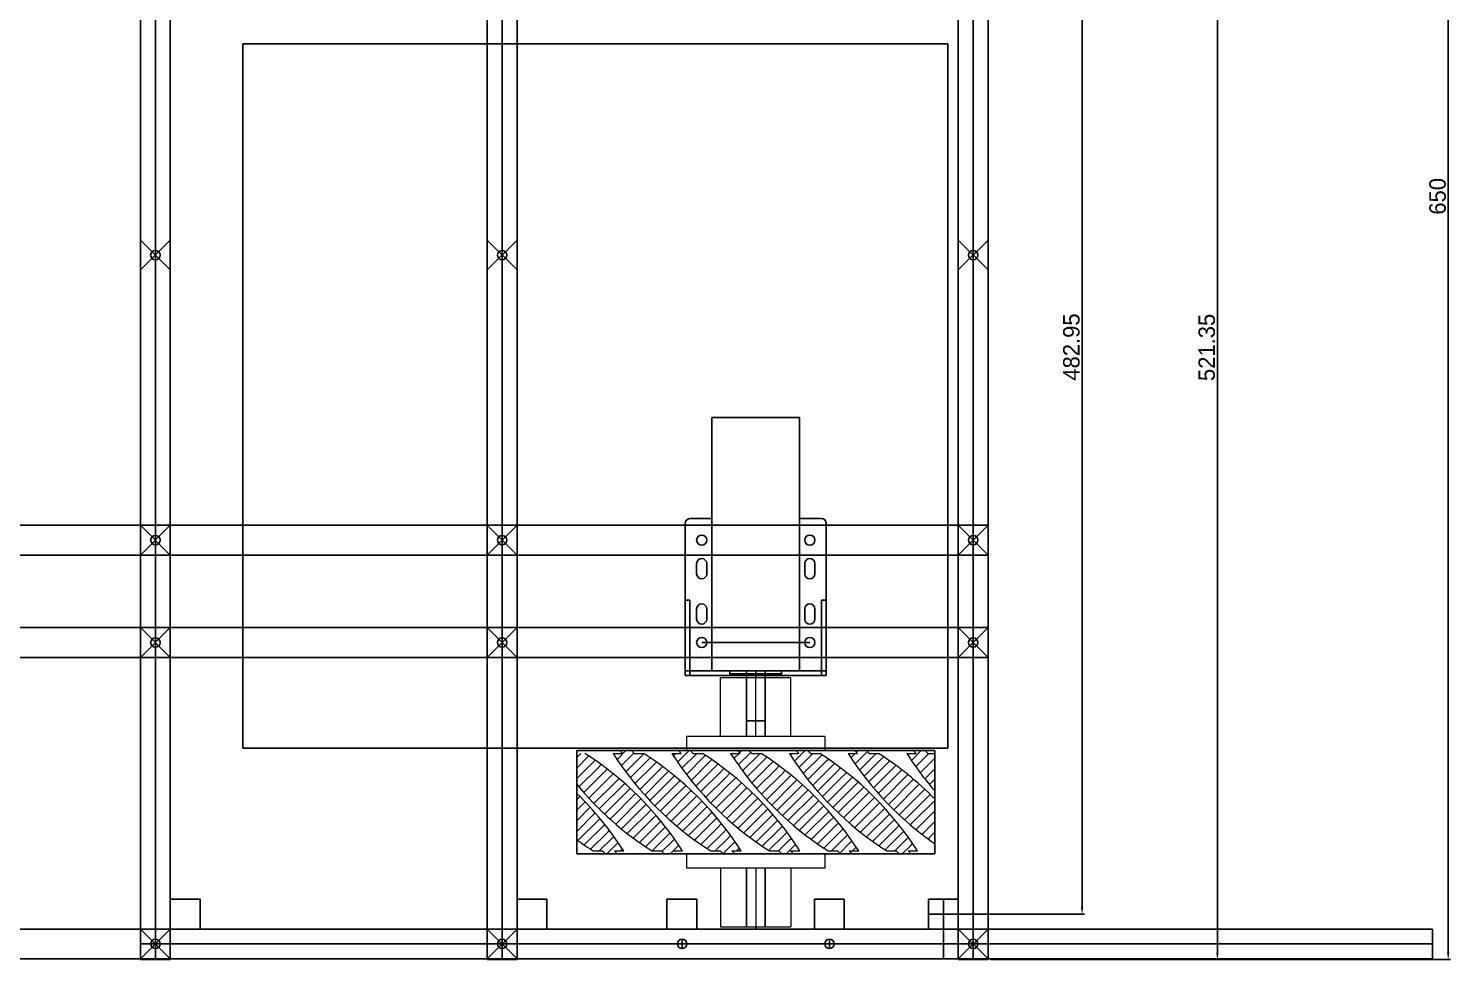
# Model space of a CAD drawing. Header units: millimetres. Extents: x -15418 to 43885, y -27590 to 23052.
# Drawn here: x 26404 to 27009, y -26933 to -26537 of the extents above; entities that cross this region are included whole.
import ezdxf

# ---------------------------------------------------------------- set-up
doc = ezdxf.new("R2010")
doc.units = ezdxf.units.MM
doc.header["$LTSCALE"] = 0.5
doc.layers.get('0').update_dxf_attribs({"lineweight": 5})
doc.layers.get('Defpoints').update_dxf_attribs({"color": 4})
for name, color, linetype in [('Layer1', 1, 'Continuous'), ('Layer2', 2, 'Continuous'), ('Layer3', 9, 'Continuous')]:
    doc.layers.add(name, color=color, linetype=linetype)
doc.layers.add('Layer5', color=51, linetype='Continuous', lineweight=5)
doc.dimstyles.new('ISO-25', dxfattribs={"dimtxt": 7, "dimasz": 3, "dimexe": 1, "dimexo": 1, "dimgap": 1, "dimtad": 1, "dimtoh": 1, "dimdec": 3, "dimdsep": 46, "dimtxsty": 'Standard', "dimcen": 2.5, "dimadec": 0, "dimazin": 0, "dimtfac": 1, "dimtdec": 3, "dimtmove": 0, "dimatfit": 3, "dimfxl": 1, "dimarcsym": 1})
pattern_1 = [(225, (52489.2437, -10442.3924), (2.24506403, -2.24506403), [])]

# ---------------------------------------------------------------- blocks, each defined once
blk = doc.blocks.new('*D396')
at = {"layer": 'Defpoints', "color": 0, "transparency": 16777216}
for p in [(26812.38, -26283.15), (27008.21, -26283.15), (26812.38, -26933.15)]:
    blk.add_point(p, dxfattribs=at)
at = {"layer": 'Layer2', "color": 0, "lineweight": -2, "transparency": 16777216}
for p, q in [((26813.38, -26283.15), (27009.21, -26283.15)), ((27008.21, -26930.15), (27008.21, -26286.15)), ((26813.38, -26933.15), (27009.21, -26933.15))]:
    blk.add_line(p, q, dxfattribs=at)
at = {"layer": 'Layer2', "color": 0, "transparency": 16777216}
for points in [[(27007.71, -26286.15), (27008.71, -26286.15), (27008.21, -26283.15)], [(27007.71, -26930.15), (27008.71, -26930.15), (27008.21, -26933.15)]]:
    blk.add_solid(points, dxfattribs=at)
at = {"layer": 'Layer2', "color": 0, "transparency": 16777216, "insert": (27003.71, -26608.15), "char_height": 7, "attachment_point": 5, "rotation": 90}
blk.add_mtext('650', dxfattribs=at)
blk = doc.blocks.new('*D397')
at = {"layer": 'Defpoints', "color": 0, "transparency": 16777216}
for p in [(26812.14, -26411.8), (26812.38, -26933.15), (26909.97, -26933.15)]:
    blk.add_point(p, dxfattribs=at)
at = {"layer": 'Layer2', "color": 0, "lineweight": -2, "transparency": 16777216}
for p, q in [((26813.14, -26411.8), (26910.97, -26411.8)), ((26909.97, -26414.8), (26909.97, -26930.15)), ((26813.38, -26933.15), (26910.97, -26933.15))]:
    blk.add_line(p, q, dxfattribs=at)
at = {"layer": 'Layer2', "color": 0, "transparency": 16777216}
for points in [[(26909.47, -26414.8), (26910.47, -26414.8), (26909.97, -26411.8)], [(26909.47, -26930.15), (26910.47, -26930.15), (26909.97, -26933.15)]]:
    blk.add_solid(points, dxfattribs=at)
at = {"layer": 'Layer2', "color": 0, "transparency": 16777216, "insert": (26905.47, -26672.48), "char_height": 7, "attachment_point": 5, "rotation": 90}
blk.add_mtext('521.35', dxfattribs=at)
blk = doc.blocks.new('*D406')
at = {"layer": 'Defpoints', "color": 0, "transparency": 16777216}
for p in [(26793.33, -26430.85), (26852.35, -26430.85), (26793.33, -26913.8)]:
    blk.add_point(p, dxfattribs=at)
at = {"layer": 'Layer2', "color": 0, "lineweight": -2, "transparency": 16777216}
for p, q in [((26794.33, -26430.85), (26853.35, -26430.85)), ((26852.35, -26910.8), (26852.35, -26433.85)), ((26794.33, -26913.8), (26853.35, -26913.8))]:
    blk.add_line(p, q, dxfattribs=at)
at = {"layer": 'Layer2', "color": 0, "transparency": 16777216}
for points in [[(26851.85, -26433.85), (26852.85, -26433.85), (26852.35, -26430.85)], [(26851.85, -26910.8), (26852.85, -26910.8), (26852.35, -26913.8)]]:
    blk.add_solid(points, dxfattribs=at)
at = {"layer": 'Layer2', "color": 0, "transparency": 16777216, "insert": (26847.85, -26672.33), "char_height": 7, "attachment_point": 5, "rotation": 90}
blk.add_mtext('482.95', dxfattribs=at)

msp = doc.modelspace()

# ---------------------------------------------------------------- hatches: boundary and pattern name
at = {"layer": 'Layer5', "transparency": 33554661}
h = msp.add_hatch(dxfattribs=at)
h.set_pattern_fill('ANSI31', color=256, angle=180)
h.set_pattern_definition(pattern_1)
h.paths.add_polyline_path([(26789.6802, -26861.3249, -0.03656583), (26777.7909, -26845.3921), (26781.7909, -26845.3921), (26780.5509, -26844.1521), (26785.5509, -26844.1521), (26786.7909, -26845.3921), (26789.6802, -26845.3921)], flags=17)
edge = h.paths.add_edge_path()
edge.add_line((26655.5509, -26844.1521), (26660.5509, -26844.1521))
edge.add_line((26660.5509, -26844.1521), (26661.7909, -26845.3921))
edge.add_line((26661.7909, -26845.3921), (26665.7909, -26845.3921))
edge.add_arc((26592.3225, -26960.3805), 136.455, 392.5753358, 417.4246642, ccw=False)
edge.add_line((26707.3109, -26886.9121), (26703.3109, -26886.9121))
edge.add_line((26703.3109, -26886.9121), (26704.5509, -26888.1521))
edge.add_line((26704.5509, -26888.1521), (26699.5509, -26888.1521))
edge.add_line((26699.5509, -26888.1521), (26698.3109, -26886.9121))
edge.add_line((26698.3109, -26886.9121), (26694.3109, -26886.9121))
edge.add_arc((26767.5223, -26772.1807), 136.1, 212.5424058, 237.4575942, ccw=False)
edge.add_line((26652.7909, -26845.3921), (26656.7909, -26845.3921))
edge.add_line((26656.7909, -26845.3921), (26655.5509, -26844.1521))
edge = h.paths.add_edge_path()
edge.add_line((26730.5509, -26844.1521), (26735.5509, -26844.1521))
edge.add_line((26735.5509, -26844.1521), (26736.7909, -26845.3921))
edge.add_line((26736.7909, -26845.3921), (26740.7909, -26845.3921))
edge.add_arc((26667.3225, -26960.3805), 136.455, 392.5753358, 417.4246642, ccw=False)
edge.add_line((26782.3109, -26886.9121), (26778.3109, -26886.9121))
edge.add_line((26778.3109, -26886.9121), (26779.5509, -26888.1521))
edge.add_line((26779.5509, -26888.1521), (26774.5509, -26888.1521))
edge.add_line((26774.5509, -26888.1521), (26773.3109, -26886.9121))
edge.add_line((26773.3109, -26886.9121), (26769.3109, -26886.9121))
edge.add_arc((26842.5223, -26772.1807), 136.1, 212.5424058, 237.4575942, ccw=False)
edge.add_line((26727.7909, -26845.3921), (26731.7909, -26845.3921))
edge.add_line((26731.7909, -26845.3921), (26730.5509, -26844.1521))
edge = h.paths.add_edge_path()
edge.add_line((26755.5509, -26844.1521), (26760.5509, -26844.1521))
edge.add_line((26760.5509, -26844.1521), (26761.7909, -26845.3921))
edge.add_line((26761.7909, -26845.3921), (26765.7909, -26845.3921))
edge.add_arc((26692.3225, -26960.3805), 136.455, 404.481355, 417.4246642, ccw=False)
edge.add_line((26789.6802, -26864.7697), (26789.6802, -26883.8221))
edge.add_arc((26867.5223, -26772.1807), 136.1, 212.5424058, 235.1137921, ccw=False)
edge.add_line((26752.7909, -26845.3921), (26756.7909, -26845.3921))
edge.add_line((26756.7909, -26845.3921), (26755.5509, -26844.1521))
h = msp.add_hatch(dxfattribs=at)
h.set_pattern_fill('ANSI31', color=256, angle=180)
h.set_pattern_definition(pattern_1)
edge = h.paths.add_edge_path()
edge.add_line((26680.5509, -26844.1521), (26685.5509, -26844.1521))
edge.add_line((26685.5509, -26844.1521), (26686.7909, -26845.3921))
edge.add_line((26686.7909, -26845.3921), (26690.7909, -26845.3921))
edge.add_arc((26617.3225, -26960.3805), 136.455, 392.5753358, 417.4246642, ccw=False)
edge.add_line((26732.3109, -26886.9121), (26728.3109, -26886.9121))
edge.add_line((26728.3109, -26886.9121), (26729.5509, -26888.1521))
edge.add_line((26729.5509, -26888.1521), (26724.5509, -26888.1521))
edge.add_line((26724.5509, -26888.1521), (26723.3109, -26886.9121))
edge.add_line((26723.3109, -26886.9121), (26719.3109, -26886.9121))
edge.add_arc((26792.5223, -26772.1807), 136.1, 212.5424058, 237.4575942, ccw=False)
edge.add_line((26677.7909, -26845.3921), (26681.7909, -26845.3921))
edge.add_line((26681.7909, -26845.3921), (26680.5509, -26844.1521))
edge = h.paths.add_edge_path()
edge.add_line((26705.5509, -26844.1521), (26710.5509, -26844.1521))
edge.add_line((26710.5509, -26844.1521), (26711.7909, -26845.3921))
edge.add_line((26711.7909, -26845.3921), (26715.7909, -26845.3921))
edge.add_arc((26642.3225, -26960.3805), 136.455, 392.5753358, 417.4246642, ccw=False)
edge.add_line((26757.3109, -26886.9121), (26753.3109, -26886.9121))
edge.add_line((26753.3109, -26886.9121), (26754.5509, -26888.1521))
edge.add_line((26754.5509, -26888.1521), (26749.5509, -26888.1521))
edge.add_line((26749.5509, -26888.1521), (26748.3109, -26886.9121))
edge.add_line((26748.3109, -26886.9121), (26744.3109, -26886.9121))
edge.add_arc((26817.5223, -26772.1807), 136.1, 212.5424058, 237.4575942, ccw=False)
edge.add_line((26702.7909, -26845.3921), (26706.7909, -26845.3921))
edge.add_line((26706.7909, -26845.3921), (26705.5509, -26844.1521))
h = msp.add_hatch(dxfattribs=at)
h.set_pattern_fill('ANSI31', color=256, angle=180)
h.set_pattern_definition(pattern_1)
edge = h.paths.add_edge_path()
edge.add_line((26679.5509, -26888.1521), (26674.5509, -26888.1521))
edge.add_line((26674.5509, -26888.1521), (26673.3109, -26886.9121))
edge.add_line((26673.3109, -26886.9121), (26669.3109, -26886.9121))
edge.add_arc((26742.5223, -26772.1807), 136.1, 219.3514593, 237.4575942, ccw=False)
edge.add_line((26637.2802, -26858.4784), (26637.2802, -26845.3921))
edge.add_line((26637.2802, -26845.3921), (26640.7909, -26845.3921))
edge.add_arc((26567.3225, -26960.3805), 136.455, 392.5753358, 417.4246642, ccw=False)
edge.add_line((26682.3109, -26886.9121), (26678.3109, -26886.9121))
edge.add_line((26678.3109, -26886.9121), (26679.5509, -26888.1521))
edge = h.paths.add_edge_path()
edge.add_line((26654.5509, -26888.1521), (26649.5509, -26888.1521))
edge.add_line((26649.5509, -26888.1521), (26648.3109, -26886.9121))
edge.add_line((26648.3109, -26886.9121), (26644.3109, -26886.9121))
edge.add_arc((26717.5223, -26772.1807), 136.1, 233.8726113, 237.4575942, ccw=False)
edge.add_line((26637.2802, -26882.1097), (26637.2802, -26862.3857))
edge.add_arc((26542.3225, -26960.3805), 136.455, 392.5753358, 405.9017964, ccw=False)
edge.add_line((26657.3109, -26886.9121), (26653.3109, -26886.9121))
edge.add_line((26653.3109, -26886.9121), (26654.5509, -26888.1521))

# ---------------------------------------------------------------- linework, layer by layer
at = {"transparency": 33554661}
for p, q in [((26728.4802, -26813.1521), (26698.4802, -26813.1521)), ((26698.4802, -26838.1521), (26698.4802, -26813.1521)), ((26713.4802, -26838.1521), (26713.4802, -26813.1521)), ((26728.4802, -26838.1521), (26728.4802, -26813.1521)), ((26742.9802, -26838.1521), (26683.9802, -26838.1521)), ((26683.9802, -26838.1521), (26683.9802, -26844.1521)), ((26742.9802, -26844.1521), (26742.9802, -26838.1521)), ((26683.9802, -26844.1521), (26742.9802, -26844.1521)), ((26742.9802, -26888.1521), (26683.9802, -26888.1521)), ((26683.9802, -26888.1521), (26683.9802, -26894.1521)), ((26742.9802, -26894.1521), (26742.9802, -26888.1521)), ((26683.9802, -26894.1521), (26742.9802, -26894.1521)), ((26698.4802, -26894.1521), (26698.4802, -26919.1521)), ((26713.4802, -26894.1521), (26713.4802, -26919.1521)), ((26728.4802, -26894.1521), (26728.4802, -26919.1521)), ((26698.4802, -26919.1521), (26728.4802, -26919.1521))]:
    msp.add_line(p, q, dxfattribs=at)
at = {"layer": 'Defpoints', "transparency": 33554661}
for p, q in [((26683.4802, -26747.4421), (26683.4802, -26812.1521)), ((26694.8302, -26745.2921), (26685.6302, -26745.2921)), ((26741.3302, -26745.2921), (26732.1302, -26745.2921)), ((26743.4802, -26812.1521), (26743.4802, -26747.4421)), ((26688.3302, -26768.8521), (26688.3302, -26764.5521)), ((26692.6302, -26768.8521), (26692.6302, -26764.5521)), ((26734.3302, -26768.8521), (26734.3302, -26764.5521)), ((26738.6302, -26768.8521), (26738.6302, -26764.5521)), ((26685.4802, -26780.1521), (26683.4802, -26780.1521)), ((26685.4802, -26812.1521), (26685.4802, -26780.1521)), ((26688.3302, -26788.1521), (26688.3302, -26783.8521)), ((26692.6302, -26788.1521), (26692.6302, -26783.8521)), ((26734.3302, -26788.1521), (26734.3302, -26783.8521)), ((26738.6302, -26788.1521), (26738.6302, -26783.8521)), ((26741.4802, -26812.1521), (26741.4802, -26780.1521)), ((26741.4802, -26780.1521), (26743.4802, -26780.1521)), ((26743.4802, -26810.1521), (26683.4802, -26810.1521)), ((26743.4802, -26812.1521), (26683.4802, -26812.1521)), ((26683.4802, -26812.1521), (26685.4802, -26812.1521)), ((26702.4802, -26810.1521), (26702.4802, -26812.1521)), ((26724.4802, -26810.1521), (26724.4802, -26812.1521)), ((26743.4802, -26812.1521), (26741.4802, -26812.1521))]:
    msp.add_line(p, q, dxfattribs=at)
for centre in [(26690.4802, -26754.5521), (26690.4802, -26754.5521), (26736.4802, -26754.5521), (26736.4802, -26754.5521), (26690.4802, -26798.1521), (26690.4802, -26798.1521), (26736.4802, -26798.1521), (26736.4802, -26798.1521)]:
    msp.add_circle(centre, 2.15, dxfattribs=at)
for centre, start, end in [((26685.6302, -26747.4421), 90, 180), ((26741.3302, -26747.4421), 0, 90), ((26690.4802, -26764.5521), 0, 180), ((26736.4802, -26764.5521), 0, 180), ((26690.4802, -26768.8521), 180, 0), ((26736.4802, -26768.8521), 180, 0), ((26690.4802, -26783.8521), 0, 180), ((26736.4802, -26783.8521), 0, 180), ((26690.4802, -26788.1521), 180, 0), ((26736.4802, -26788.1521), 180, 0)]:
    msp.add_arc(centre, 2.15, start, end, dxfattribs=at)
at = {"layer": 'Layer1', "transparency": 33554661}
for p, q in [((26451.5925, -26411.8021), (26451.5925, -26933.1521)), ((26457.9425, -26411.8021), (26457.9425, -26933.1521)), ((26464.2925, -26411.8021), (26464.2925, -26933.1521)), ((26495.2425, -26543.1521), (26495.2425, -26843.1521)), ((26795.2425, -26543.1521), (26495.2425, -26543.1521)), ((26795.2425, -26843.1521), (26795.2425, -26543.1521)), ((26694.8302, -26702.3521), (26732.1302, -26702.3521)), ((26694.8302, -26810.1521), (26694.8302, -26702.3521)), ((26732.1302, -26810.1521), (26732.1302, -26702.3521)), ((26690.4802, -26798.1521), (26736.4802, -26798.1521)), ((26694.8302, -26810.1521), (26732.1302, -26810.1521)), ((26702.4802, -26810.1521), (26702.4802, -26811.4521)), ((26702.4802, -26811.4521), (26724.4802, -26811.4521)), ((26709.4802, -26810.1521), (26709.4802, -26811.4521)), ((26709.4802, -26811.4521), (26709.4802, -26831.4521)), ((26713.4802, -26810.1521), (26713.4802, -26811.4521)), ((26717.4802, -26810.1521), (26717.4802, -26811.4521)), ((26717.4802, -26831.4521), (26717.4802, -26811.4521)), ((26724.4802, -26810.1521), (26724.4802, -26811.4521)), ((26709.4802, -26831.4521), (26717.4802, -26831.4521)), ((26495.2425, -26843.1521), (26795.2425, -26843.1521)), ((26451.5925, -26920.1521), (27001.5925, -26920.1521)), ((27001.5925, -26920.1521), (27001.5925, -26932.8521)), ((27001.5925, -26926.5021), (26451.5925, -26926.5021)), ((27001.5925, -26932.8521), (26451.5925, -26932.8521))]:
    msp.add_line(p, q, dxfattribs=at)
at = {"layer": 'Layer2', "transparency": 33554661}
for p, q in [((26451.5925, -26933.1521), (26451.5925, -26283.1521)), ((26464.2925, -26283.1521), (26464.2925, -26933.1521)), ((26599.1925, -26933.1521), (26599.1925, -26283.1521)), ((26611.8925, -26283.1521), (26611.8925, -26933.1521)), ((26799.6802, -26283.1521), (26799.6802, -26933.1521)), ((26812.3802, -26933.1521), (26812.3802, -26283.1521)), ((26457.9425, -26289.8021), (26457.9425, -26933.1521)), ((26605.5425, -26289.8021), (26605.5425, -26933.1521)), ((26806.0302, -26289.8021), (26806.0302, -26933.1521)), ((26812.3802, -26748.2021), (26012.3802, -26748.2021)), ((26812.3802, -26760.9021), (26012.3802, -26760.9021)), ((26799.6802, -26779.1021), (26799.6802, -26791.8021)), ((26799.6802, -26779.1021), (26799.6802, -26791.8021)), ((26812.3802, -26791.8021), (26012.3802, -26791.8021)), ((26470.7425, -26791.8021), (26458.0425, -26791.8021)), ((26470.7425, -26791.8021), (26458.0425, -26791.8021)), ((26799.6802, -26791.8021), (26786.9802, -26791.8021)), ((26799.6802, -26791.8021), (26786.9802, -26791.8021)), ((26812.3802, -26804.5021), (26012.3802, -26804.5021)), ((26709.4802, -26838.1521), (26709.4802, -26813.1521)), ((26717.4802, -26838.1521), (26717.4802, -26813.1521)), ((26709.4802, -26894.1521), (26709.4802, -26919.1521)), ((26717.4802, -26894.1521), (26717.4802, -26919.1521)), ((26464.2925, -26920.1521), (26464.2925, -26907.4521)), ((26464.2925, -26907.4521), (26476.9925, -26907.4521)), ((26464.2925, -26920.1521), (26464.2925, -26907.4521)), ((26464.2925, -26907.4521), (26476.9925, -26907.4521)), ((26476.9925, -26907.4521), (26476.9925, -26920.1521)), ((26476.9925, -26907.4521), (26476.9925, -26920.1521)), ((26611.8925, -26920.1521), (26611.8925, -26907.4521)), ((26611.8925, -26907.4521), (26624.5925, -26907.4521)), ((26611.8925, -26920.1521), (26611.8925, -26907.4521)), ((26611.8925, -26907.4521), (26624.5925, -26907.4521)), ((26624.5925, -26907.4521), (26624.5925, -26920.1521)), ((26624.5925, -26907.4521), (26624.5925, -26920.1521)), ((26688.4061, -26907.4521), (26675.7061, -26907.4521)), ((26675.7061, -26907.4521), (26675.7061, -26920.1521)), ((26688.4061, -26907.4521), (26675.7061, -26907.4521)), ((26675.7061, -26907.4521), (26675.7061, -26920.1521)), ((26688.4061, -26920.1521), (26688.4061, -26907.4521)), ((26688.4061, -26920.1521), (26688.4061, -26907.4521)), ((26751.1802, -26907.4521), (26738.4802, -26907.4521)), ((26738.4802, -26907.4521), (26738.4802, -26920.1521)), ((26751.1802, -26907.4521), (26738.4802, -26907.4521)), ((26738.4802, -26907.4521), (26738.4802, -26920.1521)), ((26751.1802, -26920.1521), (26751.1802, -26907.4521)), ((26751.1802, -26920.1521), (26751.1802, -26907.4521)), ((26786.9802, -26920.1521), (26786.9802, -26907.4521)), ((26786.9802, -26907.4521), (26799.6802, -26907.4521)), ((26786.9802, -26920.1521), (26786.9802, -26907.4521)), ((26786.9802, -26907.4521), (26799.6802, -26907.4521)), ((26799.6802, -26907.4521), (26786.9802, -26907.4521)), ((26786.9802, -26907.4521), (26786.9802, -26920.1521)), ((26793.3302, -26907.4521), (26793.3302, -26920.1521)), ((26799.6802, -26907.4521), (26799.6802, -26920.1521)), ((26799.6802, -26907.4521), (26799.6802, -26920.1521)), ((26786.9802, -26913.8021), (26799.6802, -26913.8021)), ((26799.6802, -26913.8021), (26812.3802, -26913.8021)), ((26812.3802, -26920.1521), (26012.3802, -26920.1521)), ((26476.9925, -26920.1521), (26464.2925, -26920.1521)), ((26476.9925, -26920.1521), (26464.2925, -26920.1521)), ((26624.5925, -26920.1521), (26611.8925, -26920.1521)), ((26624.5925, -26920.1521), (26611.8925, -26920.1521)), ((26675.7061, -26920.1521), (26688.4061, -26920.1521)), ((26675.7061, -26920.1521), (26688.4061, -26920.1521)), ((26738.4802, -26920.1521), (26751.1802, -26920.1521)), ((26738.4802, -26920.1521), (26751.1802, -26920.1521)), ((26799.6802, -26920.1521), (26786.9802, -26920.1521)), ((26799.6802, -26920.1521), (26786.9802, -26920.1521)), ((26793.3302, -26920.1521), (26793.3302, -26932.8521)), ((26680.1302, -26926.5021), (26684.1302, -26926.5021)), ((26682.1302, -26928.5021), (26682.1302, -26924.5021)), ((26742.8302, -26926.5021), (26746.8302, -26926.5021)), ((26744.8302, -26928.5021), (26744.8302, -26924.5021)), ((26812.3802, -26932.8521), (26012.3802, -26932.8521)), ((26464.2925, -26933.1521), (26451.5925, -26933.1521)), ((26611.8925, -26933.1521), (26599.1925, -26933.1521)), ((26799.6802, -26933.1521), (26812.3802, -26933.1521)), ((26812.3802, -26933.1521), (26799.6802, -26933.1521))]:
    msp.add_line(p, q, dxfattribs=at)
for centre in [(26682.1302, -26926.5021), (26744.8302, -26926.5021)]:
    msp.add_circle(centre, 2, dxfattribs=at)
at = {"layer": 'Layer3', "transparency": 33554661}
for p, q in [((26464.2925, -26639.5021), (26451.5925, -26626.8021)), ((26464.2925, -26626.8021), (26451.5925, -26639.5021)), ((26611.8925, -26639.5021), (26599.1925, -26626.8021)), ((26611.8925, -26626.8021), (26599.1925, -26639.5021)), ((26812.3802, -26639.5021), (26799.6802, -26626.8021)), ((26812.3802, -26626.8021), (26799.6802, -26639.5021)), ((26451.5925, -26760.9021), (26464.2925, -26748.2021)), ((26451.5925, -26748.2021), (26464.2925, -26760.9021)), ((26451.5925, -26760.9021), (26464.2925, -26748.2021)), ((26451.5925, -26760.9021), (26464.2925, -26748.2021)), ((26451.5925, -26748.2021), (26464.2925, -26760.9021)), ((26599.1925, -26760.9021), (26611.8925, -26748.2021)), ((26599.1925, -26748.2021), (26611.8925, -26760.9021)), ((26599.1925, -26760.9021), (26611.8925, -26748.2021)), ((26599.1925, -26760.9021), (26611.8925, -26748.2021)), ((26599.1925, -26748.2021), (26611.8925, -26760.9021)), ((26812.3802, -26760.9021), (26799.6802, -26748.2021)), ((26812.3802, -26748.2021), (26799.6802, -26760.9021)), ((26451.5925, -26804.5021), (26464.2925, -26791.8021)), ((26451.5925, -26791.8021), (26464.2925, -26804.5021)), ((26451.5925, -26804.5021), (26464.2925, -26791.8021)), ((26451.5925, -26804.5021), (26464.2925, -26791.8021)), ((26451.5925, -26791.8021), (26464.2925, -26804.5021)), ((26599.1925, -26804.5021), (26611.8925, -26791.8021)), ((26599.1925, -26791.8021), (26611.8925, -26804.5021)), ((26599.1925, -26804.5021), (26611.8925, -26791.8021)), ((26599.1925, -26804.5021), (26611.8925, -26791.8021)), ((26599.1925, -26791.8021), (26611.8925, -26804.5021)), ((26812.3802, -26804.5021), (26799.6802, -26791.8021)), ((26812.3802, -26791.8021), (26799.6802, -26804.5021)), ((26713.4802, -26812.1521), (26713.4802, -26813.1521)), ((26637.2802, -26844.1521), (26789.6802, -26844.1521)), ((26637.2802, -26888.1521), (26637.2802, -26844.1521)), ((26789.6802, -26888.1521), (26789.6802, -26844.1521)), ((26637.2802, -26888.1521), (26789.6802, -26888.1521)), ((26451.5925, -26932.8521), (26464.2925, -26920.1521)), ((26451.5925, -26920.1521), (26464.2925, -26932.8521)), ((26451.5925, -26932.8521), (26464.2925, -26920.1521)), ((26451.5925, -26920.1521), (26464.2925, -26932.8521)), ((26451.5925, -26932.8521), (26464.2925, -26920.1521)), ((26451.5925, -26920.1521), (26464.2925, -26932.8521)), ((26599.1925, -26932.8521), (26611.8925, -26920.1521)), ((26599.1925, -26920.1521), (26611.8925, -26932.8521)), ((26599.1925, -26932.8521), (26611.8925, -26920.1521)), ((26599.1925, -26920.1521), (26611.8925, -26932.8521)), ((26599.1925, -26932.8521), (26611.8925, -26920.1521)), ((26599.1925, -26920.1521), (26611.8925, -26932.8521)), ((26713.4802, -26919.1521), (26713.4802, -26920.1521)), ((26812.3802, -26932.8521), (26799.6802, -26920.1521)), ((26812.3802, -26920.1521), (26799.6802, -26932.8521))]:
    msp.add_line(p, q, dxfattribs=at)
for centre in [(26457.9425, -26633.1521), (26605.5425, -26633.1521), (26806.0302, -26633.1521), (26457.9425, -26754.5521), (26457.9425, -26754.5521), (26457.9425, -26754.5521), (26457.9425, -26754.5521), (26457.9425, -26754.5521), (26457.9425, -26754.5521), (26457.9425, -26754.5521), (26457.9425, -26754.5521), (26457.9425, -26754.5521), (26605.5425, -26754.5521), (26605.5425, -26754.5521), (26605.5425, -26754.5521), (26605.5425, -26754.5521), (26605.5425, -26754.5521), (26605.5425, -26754.5521), (26605.5425, -26754.5521), (26605.5425, -26754.5521), (26605.5425, -26754.5521), (26806.0302, -26754.5521), (26457.9425, -26798.1521), (26457.9425, -26798.1521), (26457.9425, -26798.1521), (26457.9425, -26798.1521), (26457.9425, -26798.1521), (26457.9425, -26798.1521), (26457.9425, -26798.1521), (26457.9425, -26798.1521), (26457.9425, -26798.1521), (26605.5425, -26798.1521), (26605.5425, -26798.1521), (26605.5425, -26798.1521), (26605.5425, -26798.1521), (26605.5425, -26798.1521), (26605.5425, -26798.1521), (26605.5425, -26798.1521), (26605.5425, -26798.1521), (26605.5425, -26798.1521), (26806.0302, -26798.1521), (26457.9425, -26926.5021), (26457.9425, -26926.5021), (26457.9425, -26926.5021), (26457.9425, -26926.5021), (26457.9425, -26926.5021), (26457.9425, -26926.5021), (26457.9425, -26926.5021), (26457.9425, -26926.5021), (26457.9425, -26926.5021), (26605.5425, -26926.5021), (26605.5425, -26926.5021), (26605.5425, -26926.5021), (26605.5425, -26926.5021), (26605.5425, -26926.5021), (26605.5425, -26926.5021), (26605.5425, -26926.5021), (26605.5425, -26926.5021), (26605.5425, -26926.5021), (26682.1302, -26926.5021), (26744.8302, -26926.5021), (26806.0302, -26926.5021), (26806.0302, -26926.5021), (26806.0302, -26926.5021)]:
    msp.add_circle(centre, 2, dxfattribs=at)
at = {"layer": 'Layer5', "transparency": 33554661}
for p, q in [((26655.5509, -26844.1521), (26656.7909, -26845.3921)), ((26661.7909, -26845.3921), (26660.5509, -26844.1521)), ((26680.5509, -26844.1521), (26681.7909, -26845.3921)), ((26686.7909, -26845.3921), (26685.5509, -26844.1521)), ((26705.5509, -26844.1521), (26706.7909, -26845.3921)), ((26711.7909, -26845.3921), (26710.5509, -26844.1521)), ((26730.5509, -26844.1521), (26731.7909, -26845.3921)), ((26736.7909, -26845.3921), (26735.5509, -26844.1521)), ((26755.5054, -26844.1065), (26756.7909, -26845.3921)), ((26761.7909, -26845.3921), (26760.5509, -26844.1521)), ((26780.5509, -26844.1521), (26781.7909, -26845.3921)), ((26780.5509, -26844.1521), (26785.5509, -26844.1521)), ((26786.7909, -26845.3921), (26785.5509, -26844.1521)), ((26652.7909, -26845.3921), (26656.7909, -26845.3921)), ((26661.7909, -26845.3921), (26665.7909, -26845.3921)), ((26677.7909, -26845.3921), (26681.7909, -26845.3921)), ((26686.7909, -26845.3921), (26690.7909, -26845.3921)), ((26702.7909, -26845.3921), (26706.7909, -26845.3921)), ((26711.7909, -26845.3921), (26715.7909, -26845.3921)), ((26727.7909, -26845.3921), (26731.7909, -26845.3921)), ((26736.7909, -26845.3921), (26740.7909, -26845.3921)), ((26752.7909, -26845.3921), (26756.7909, -26845.3921)), ((26761.7909, -26845.3921), (26765.7909, -26845.3921)), ((26777.7909, -26845.3921), (26781.7909, -26845.3921)), ((26786.7909, -26845.3921), (26789.6802, -26845.3921)), ((26644.3109, -26886.9121), (26648.3109, -26886.9121)), ((26648.3109, -26886.9121), (26649.5509, -26888.1521)), ((26654.5509, -26888.1521), (26653.3109, -26886.9121)), ((26653.3109, -26886.9121), (26657.3109, -26886.9121)), ((26669.3109, -26886.9121), (26673.3109, -26886.9121)), ((26673.3109, -26886.9121), (26674.5509, -26888.1521)), ((26678.3109, -26886.9121), (26682.3109, -26886.9121)), ((26694.3109, -26886.9121), (26698.3109, -26886.9121)), ((26698.3109, -26886.9121), (26699.5509, -26888.1521)), ((26704.5509, -26888.1521), (26703.3109, -26886.9121)), ((26703.3109, -26886.9121), (26707.3109, -26886.9121)), ((26719.3109, -26886.9121), (26723.3109, -26886.9121)), ((26723.3109, -26886.9121), (26724.5509, -26888.1521)), ((26729.5509, -26888.1521), (26728.3109, -26886.9121)), ((26728.3109, -26886.9121), (26732.3109, -26886.9121)), ((26744.3109, -26886.9121), (26748.3109, -26886.9121)), ((26748.3109, -26886.9121), (26749.5509, -26888.1521)), ((26754.5509, -26888.1521), (26753.3109, -26886.9121)), ((26753.3109, -26886.9121), (26757.3109, -26886.9121)), ((26769.3109, -26886.9121), (26773.3109, -26886.9121)), ((26773.3109, -26886.9121), (26774.5509, -26888.1521)), ((26779.5509, -26888.1521), (26778.3109, -26886.9121)), ((26778.3109, -26886.9121), (26782.3109, -26886.9121))]:
    msp.add_line(p, q, dxfattribs=at)
for centre, radius, start, end in [((26567.3225, -26960.3805), 136.455, 32.5753358, 57.4246642), ((26767.5223, -26772.1807), 136.1, 212.5424058, 237.4575942), ((26592.3225, -26960.3805), 136.455, 32.5753358, 57.4246642), ((26792.5223, -26772.1807), 136.1, 212.5424058, 237.4575942), ((26617.3225, -26960.3805), 136.455, 32.5753358, 57.4246642), ((26817.5223, -26772.1807), 136.1, 212.5424058, 237.4575942), ((26642.3225, -26960.3805), 136.455, 32.5753358, 57.4246642), ((26842.5223, -26772.1807), 136.1, 212.5424058, 237.4575942), ((26667.3225, -26960.3805), 136.455, 32.5753358, 57.4246642), ((26867.5223, -26772.1807), 136.1, 212.5424058, 235.1137921), ((26692.3225, -26960.3805), 136.455, 44.481355, 57.4246642), ((26892.5223, -26772.1807), 136.1, 212.5424058, 220.9189446), ((26742.5223, -26772.1807), 136.1, 219.3514593, 237.4575942), ((26542.3225, -26960.3805), 136.455, 32.5753358, 45.9017964), ((26717.5223, -26772.1807), 136.1, 233.8726113, 237.4575942)]:
    msp.add_arc(centre, radius, start, end, dxfattribs=at)

# ---------------------------------------------------------------- dimensions: what is measured, and where the dimension line sits
at = {"layer": 'Layer2', "transparency": 33554661}
for base, p1, p2, picture, middle in [((27008.2096, -26283.1521), (26812.3802, -26933.1521), (26812.3802, -26283.1521), '*D396', (27003.7096, -26608.1521)), ((26909.9701, -26933.1521), (26812.1363, -26411.8021), (26812.3802, -26933.1521), '*D397', (26905.4701, -26672.4771)), ((26852.35, -26430.8521), (26793.3302, -26913.8021), (26793.3302, -26430.8521), '*D406', (26847.85, -26672.3271))]:
    dim = msp.add_linear_dim(base=base, p1=p1, p2=p2, angle=90, dimstyle='ISO-25', dxfattribs=at)
    dim.commit()
    dim.dimension.update_dxf_attribs({"geometry": picture, "text_midpoint": middle})

doc.saveas('drawing.dxf')
